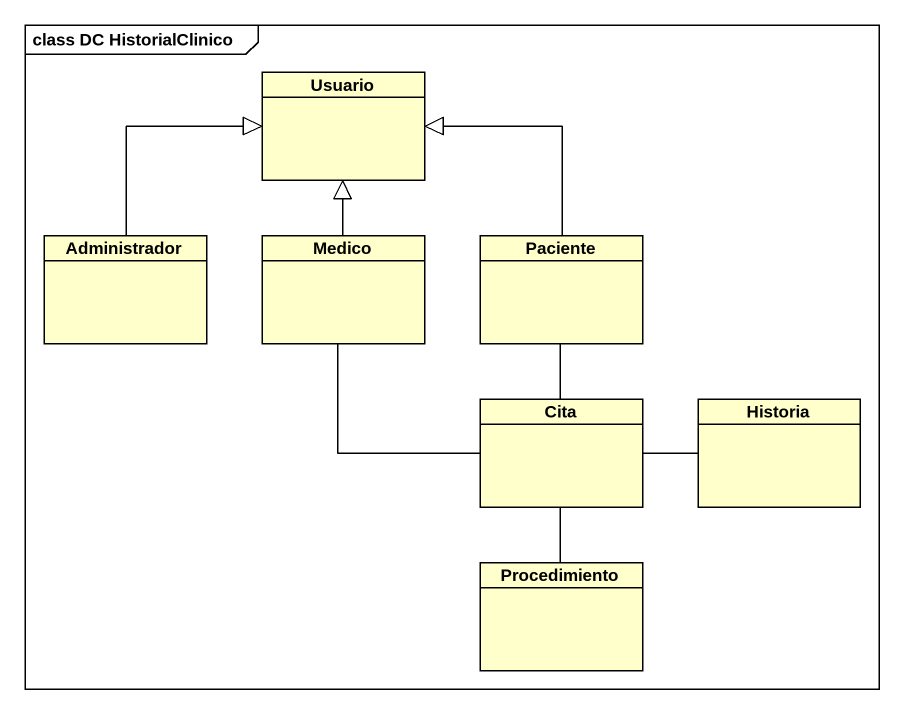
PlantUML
@startuml
mainframe class DC HistorialClinico
hide circle
hide empty members
class Usuario
class Administrador
class Medico
class Paciente
class Cita
class Historia
class Procedimiento
Administrador -up-|> Usuario
Medico -up-|> Usuario
Medico -- Cita
Paciente -up-|> Usuario
Paciente -- Cita
Cita -right- Historia
Cita -- Procedimiento
@enduml
